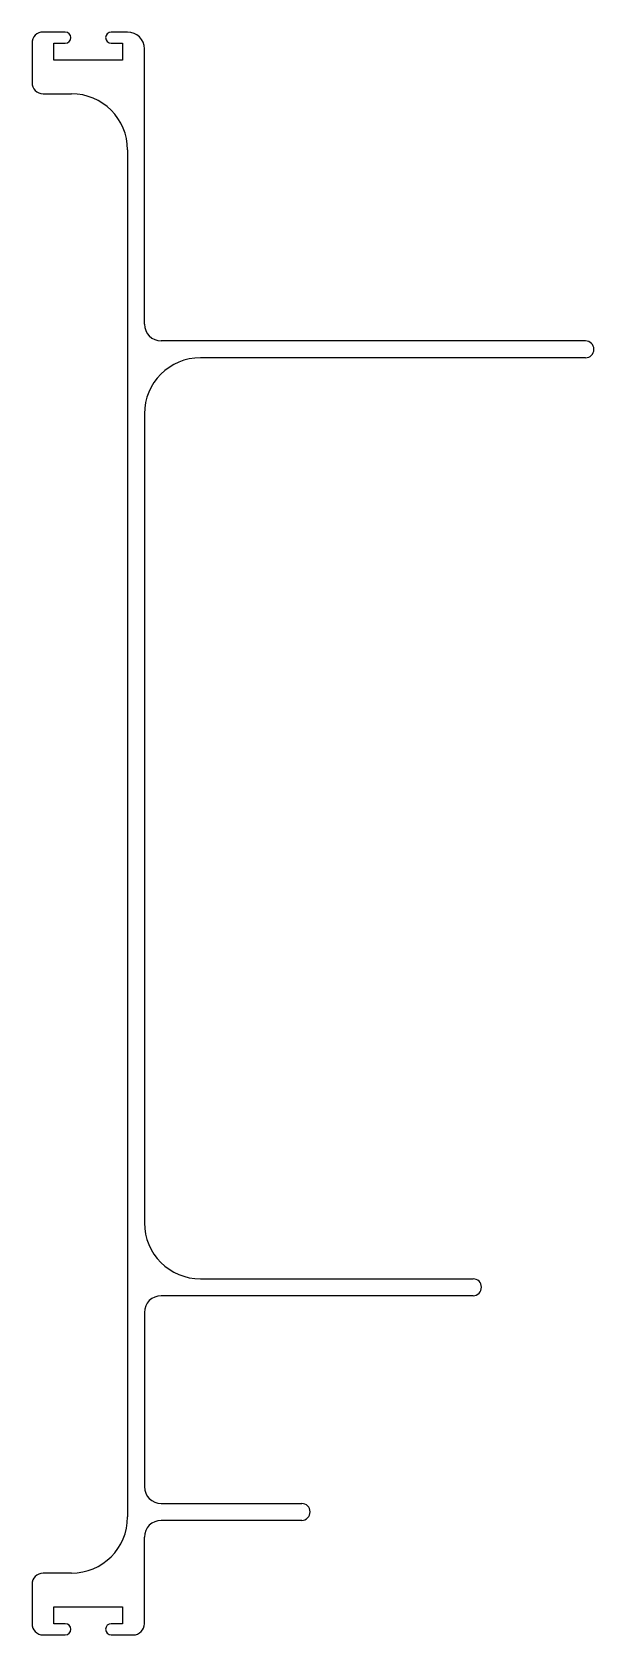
# Model space of a CAD drawing. Extents: x 1620 to 1670, y 2312 to 2454.
import ezdxf

# ---------------------------------------------------------------- set-up
doc = ezdxf.new("R2010")
doc.units = 0
doc.layers.get('0').update_dxf_attribs({"linetype": 'CONTINUOUS'})

msp = doc.modelspace()

# ---------------------------------------------------------------- linework, layer by layer
for p, q in [((1619.51, 2453.29), (1619.51, 2449.79)), ((1622.46, 2454.29), (1620.51, 2454.29)), ((1621.46, 2451.79), (1621.46, 2453.29)), ((1621.46, 2453.29), (1622.46, 2453.29)), ((1628.01, 2454.29), (1626.56, 2454.29)), ((1626.56, 2453.29), (1627.56, 2453.29)), ((1627.56, 2453.29), (1627.56, 2451.79)), ((1627.56, 2451.79), (1621.46, 2451.79)), ((1629.51, 2428.29), (1629.51, 2452.79)), ((1620.51, 2448.79), (1623.01, 2448.79)), ((1628.01, 2443.79), (1628.01, 2322.09)), ((1668.77, 2426.79), (1631.01, 2426.79)), ((1668.77, 2425.29), (1634.51, 2425.29)), ((1629.51, 2420.29), (1629.51, 2348.29)), ((1634.51, 2343.29), (1658.76, 2343.29)), ((1658.76, 2341.79), (1631.01, 2341.79)), ((1629.51, 2340.29), (1629.51, 2324.79)), ((1631.01, 2323.29), (1643.51, 2323.29)), ((1643.51, 2321.79), (1631.01, 2321.79)), ((1629.51, 2312.59), (1629.51, 2320.29)), ((1619.51, 2316.09), (1619.51, 2312.59)), ((1623.01, 2317.09), (1620.51, 2317.09)), ((1621.46, 2312.59), (1621.46, 2314.09)), ((1621.46, 2314.09), (1627.56, 2314.09)), ((1627.56, 2314.09), (1627.56, 2312.59)), ((1622.46, 2312.59), (1621.46, 2312.59)), ((1627.56, 2312.59), (1626.56, 2312.59)), ((1620.51, 2311.59), (1622.46, 2311.59)), ((1626.56, 2311.59), (1628.51, 2311.59))]:
    msp.add_line(p, q)
for centre, radius, start, end in [((1620.51, 2453.29), 1, 90, 180), ((1622.46, 2453.79), 0.5, 270, 90), ((1626.56, 2453.79), 0.5, 90, 270), ((1628.01, 2452.79), 1.5, 0, 90), ((1620.51, 2449.79), 1, 180, 270), ((1623.01, 2443.79), 5, 0, 90), ((1631.01, 2428.29), 1.5, 180, 270), ((1668.77, 2426.04), 0.75, 270, 90), ((1634.51, 2420.29), 5, 90, 180), ((1634.51, 2348.29), 5, 180, 270), ((1658.76, 2342.54), 0.75, 270, 90), ((1631.01, 2340.29), 1.5, 90, 180), ((1631.01, 2324.79), 1.5, 180, 270), ((1643.51, 2322.54), 0.75, 270, 90), ((1623.01, 2322.09), 5, 270, 0), ((1631.01, 2320.29), 1.5, 90, 180), ((1620.51, 2316.09), 1, 90, 180), ((1620.51, 2312.59), 1, 180, 270), ((1622.46, 2312.09), 0.5, 270, 90), ((1626.56, 2312.09), 0.5, 90, 270), ((1628.51, 2312.59), 1, 270, 0)]:
    msp.add_arc(centre, radius, start, end)

doc.saveas('drawing.dxf')
